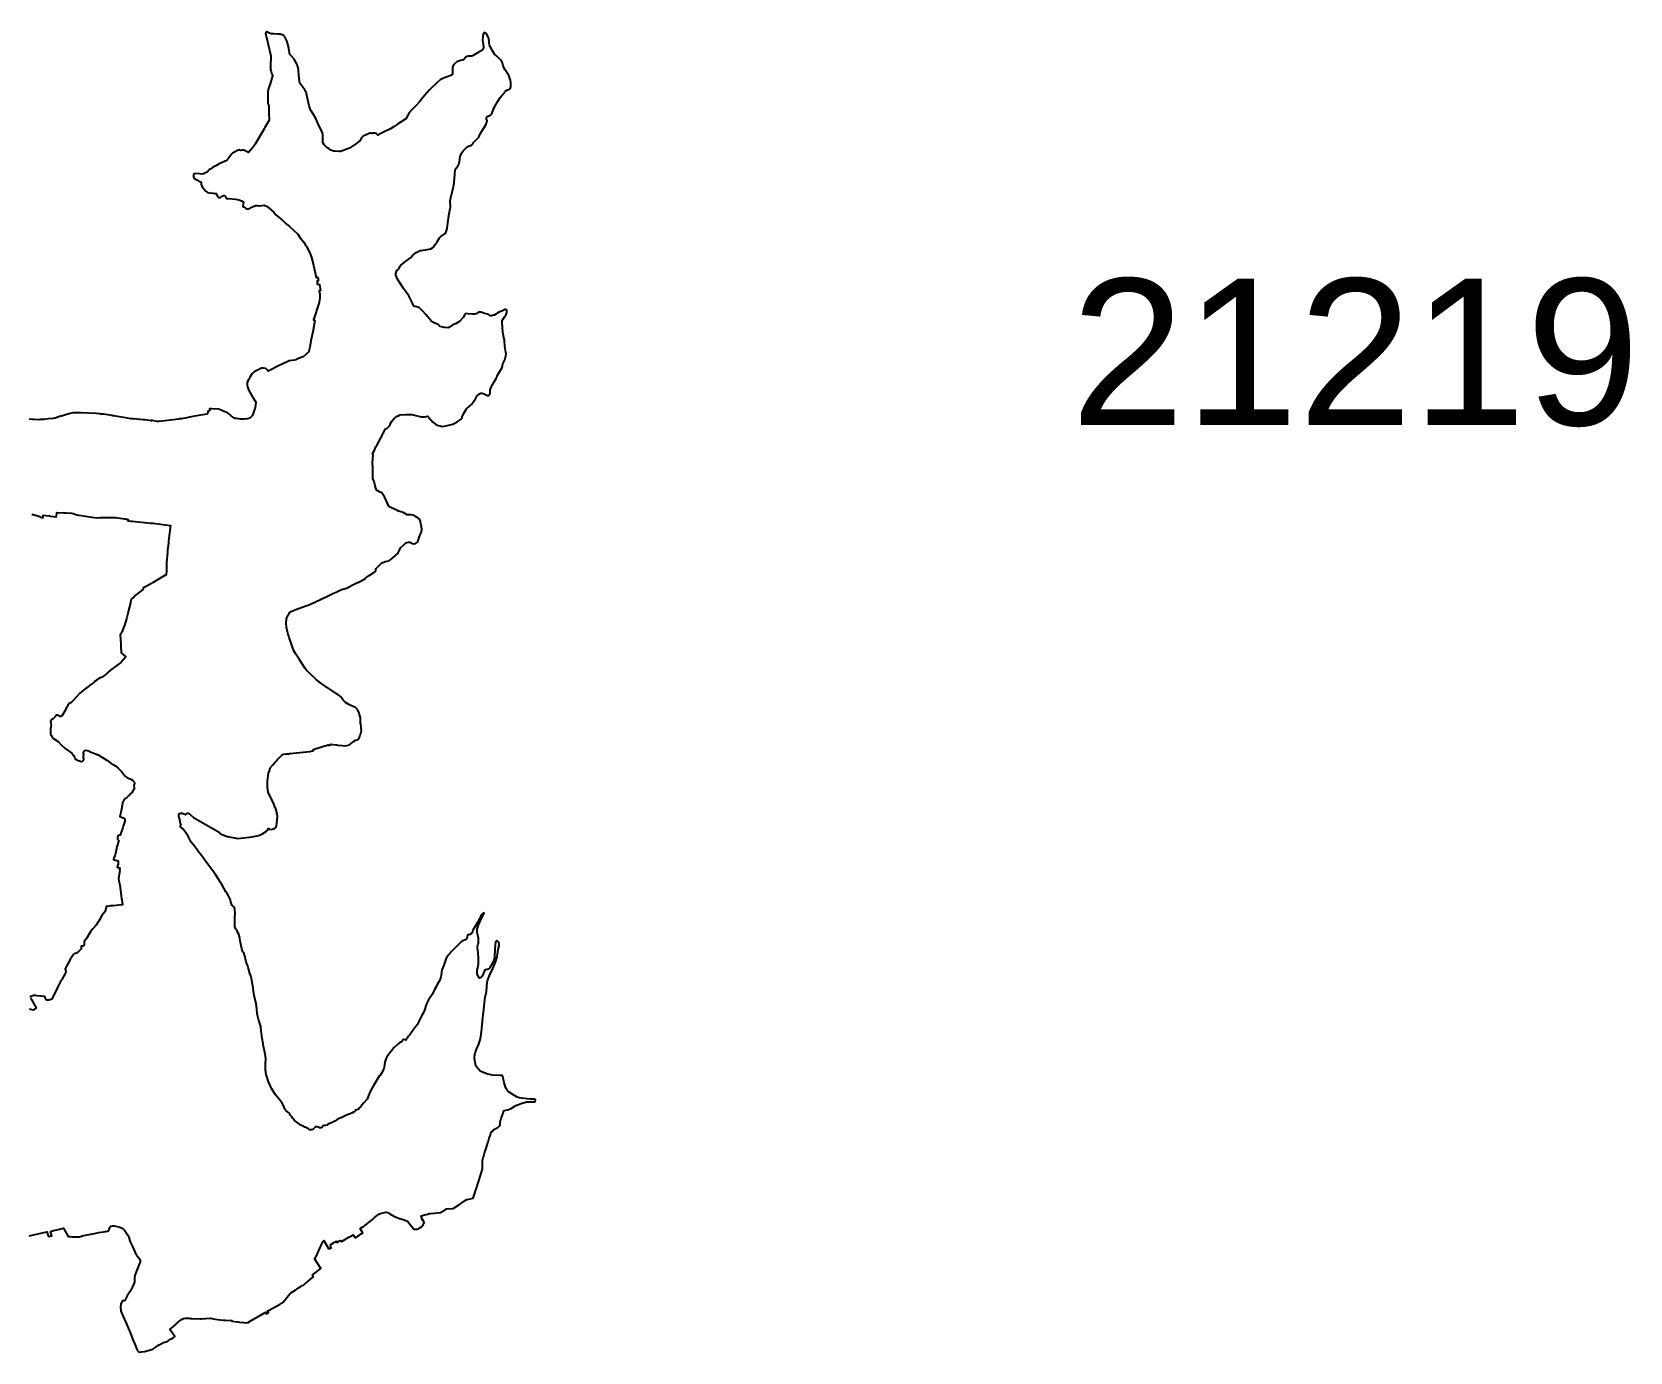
# Model space of a CAD drawing. Header units: inches. Extents: x 1341578 to 1502124, y 557203 to 748561.
# Drawn here: x 1470294 to 1476113, y 564728 to 569536 of the extents above; entities that cross this region are included whole.
import ezdxf
from ezdxf.enums import TextEntityAlignment as Align

# ---------------------------------------------------------------- set-up
doc = ezdxf.new("R2010")
doc.units = ezdxf.units.IN
doc.header["$MEASUREMENT"] = 0
doc.layers.add('Zipcode', color=7, linetype='Continuous')
doc.layers.add('ZipcodeAnno', color=7, linetype='Continuous')
doc.styles.add('Arial', font='arial.ttf')

msp = doc.modelspace()

# ---------------------------------------------------------------- linework, layer by layer
at = {"layer": 'Zipcode'}
for points in [[(1470284, 565150.8), (1470348.3, 565165.7), (1470353.1, 565151.5), (1470354, 565148.8), (1470366, 565151.3), (1470366.1, 565151.3), (1470363.9, 565158.3), (1470361, 565167), (1470377.7, 565171.3), (1470384.1, 565173), (1470408.7, 565179.4), (1470425.8, 565148.5), (1470432.5, 565148.2), (1470440.5, 565147.9), (1470457.7, 565147.2), (1470466.3, 565146.9), (1470482.7, 565151.8), (1470513.9, 565158.6), (1470521.8, 565159.4), (1470536.8, 565163.6), (1470554.7, 565165.1), (1470561.8, 565166.3), (1470563.6, 565166.6), (1470572.4, 565169.1), (1470574.2, 565170.2), (1470574.6, 565172.9), (1470575.2, 565174.5), (1470578.9, 565184.3), (1470581.5, 565186.2), (1470586.7, 565187.2), (1470593.9, 565187.1), (1470599.1, 565186.4), (1470613.6, 565182.5), (1470625.3, 565178.3), (1470631.1, 565172.2), (1470642.5, 565153.5), (1470646.2, 565145.8), (1470650.1, 565132.2), (1470650.2, 565131.6), (1470659.7, 565112.6), (1470660, 565112), (1470673.7, 565081.9), (1470675.4, 565079.7), (1470682.9, 565070.4), (1470685.7, 565067), (1470687.6, 565060.2), (1470687.4, 565056.4), (1470676.3, 565025.8), (1470669.6, 565009.7), (1470666.9, 564997.7), (1470667, 564989.9), (1470666.7, 564982.1), (1470658.7, 564962.3), (1470653.2, 564950.2), (1470640.7, 564932.5), (1470632.3, 564915.8), (1470630.5, 564914.8), (1470624.8, 564914.2), (1470622.5, 564913.6), (1470619.7, 564908), (1470617.6, 564902.3), (1470617.4, 564901.8), (1470616.6, 564891.4), (1470616.9, 564888.5), (1470617.3, 564882.9), (1470617.9, 564877), (1470625.8, 564857.6), (1470637, 564832.5), (1470644.4, 564815.8), (1470646.2, 564811.8), (1470647, 564810), (1470648.9, 564805.1), (1470662.9, 564770.3), (1470672, 564748.1), (1470677.5, 564734.8), (1470680.6, 564730.5), (1470683.1, 564728.4), (1470687.1, 564727.7), (1470693.4, 564728.3), (1470703.4, 564729.2), (1470725.8, 564735.2), (1470734.3, 564738.5), (1470740.8, 564742.6), (1470751.3, 564750.9), (1470757.4, 564754.3), (1470766.8, 564759.4), (1470768.6, 564760.3), (1470769.8, 564760.8), (1470781.8, 564765.4), (1470782.2, 564765.5), (1470789.6, 564768.9), (1470790.6, 564769.4), (1470794.3, 564771.6), (1470798.6, 564774.1), (1470803, 564776.5), (1470807.7, 564779.2), (1470807.9, 564779.4), (1470813.8, 564784.1), (1470813.7, 564784.4), (1470796.3, 564809.4), (1470810.3, 564822.2), (1470811.4, 564823.1), (1470817.4, 564828.5), (1470819.6, 564830.5), (1470824.9, 564835.3), (1470826, 564836.3), (1470833, 564842.5), (1470837.1, 564845.8), (1470839.6, 564846.3), (1470840, 564846.5), (1470846, 564850), (1470851.9, 564850.9), (1470866.5, 564850.5), (1470871.5, 564850.4), (1470876.5, 564850.3), (1470905, 564848.4), (1470910.6, 564848.1), (1470925.9, 564849.3), (1470944.2, 564850.5), (1470947.7, 564850.7), (1470949.2, 564850.4), (1470954.8, 564849.1), (1470961.2, 564847.6), (1470969, 564845.8), (1470991.2, 564844.4), (1470996, 564844.1), (1470999.2, 564843.9), (1471022.3, 564842.5), (1471022.3, 564841.6), (1471022.3, 564840.1), (1471042.6, 564837.8), (1471043.4, 564837.7), (1471049.2, 564837.1), (1471081.3, 564833.7), (1471080.4, 564834.9), (1471082.9, 564836.4), (1471109.5, 564852), (1471114.4, 564854.9), (1471119.8, 564858.1), (1471142.6, 564871.5), (1471144.4, 564872.6), (1471144.6, 564872.2), (1471147.5, 564867.3), (1471154.2, 564870.7), (1471155.6, 564871.4), (1471152.2, 564877.3), (1471152.1, 564877.6), (1471155.8, 564879.5), (1471197.9, 564901.5), (1471204.6, 564906.4), (1471205.8, 564907.3), (1471208.8, 564909.5), (1471233.1, 564939.9), (1471237.2, 564943.6), (1471254.5, 564954.9), (1471257.9, 564957.1), (1471264.1, 564961.1), (1471274.8, 564968.2), (1471277.2, 564969.5), (1471282.5, 564970.8), (1471286.8, 564974.5), (1471290.3, 564977.5), (1471316.4, 564999.9), (1471317.8, 565001), (1471316.3, 565006.3), (1471315.7, 565008.1), (1471317.1, 565010), (1471319.9, 565012), (1471345.8, 565032.5), (1471335, 565048.7), (1471335, 565048.7), (1471323.7, 565065.9), (1471323.4, 565066.4), (1471324.5, 565067.6), (1471324.6, 565067.8), (1471331.5, 565080.9), (1471332.5, 565083.2), (1471337.9, 565095.4), (1471338.8, 565097.4), (1471343.5, 565108.2), (1471346.6, 565115.3), (1471348.5, 565119.5), (1471354, 565132), (1471356.5, 565133.7), (1471373.4, 565105.2), (1471374.4, 565103.6), (1471383, 565107.9), (1471382.6, 565110.2), (1471381, 565119.3), (1471381.9, 565119.9), (1471396.2, 565128.1), (1471396.9, 565128.5), (1471399.1, 565129.7), (1471401.3, 565131), (1471402.4, 565129), (1471403.6, 565126.8), (1471410.1, 565130.8), (1471413.1, 565132.6), (1471414.8, 565132.2), (1471415.3, 565132.5), (1471418, 565133.8), (1471418.6, 565132.8), (1471419.9, 565130.7), (1471421, 565130.4), (1471435.9, 565139), (1471436.3, 565139.2), (1471441.4, 565142.3), (1471441.8, 565142.5), (1471447.5, 565145.7), (1471459.6, 565152.3), (1471459.7, 565152.3), (1471463.5, 565154.1), (1471468.9, 565146.6), (1471470.6, 565144.3), (1471488.4, 565155.2), (1471492.7, 565157.9), (1471498.4, 565161.4), (1471497.3, 565163.4), (1471489.4, 565177.6), (1471499.2, 565184), (1471500.9, 565185.1), (1471504.2, 565187.1), (1471506.3, 565188.6), (1471527.2, 565204.9), (1471528.9, 565206.5), (1471533.6, 565210.4), (1471539.8, 565216), (1471557.1, 565229.4), (1471558, 565228.3), (1471563.6, 565232), (1471582.2, 565236.8), (1471588.9, 565236.3), (1471590.8, 565235.5), (1471592.7, 565234.4), (1471596.6, 565231.7), (1471611.9, 565222.4), (1471628.7, 565215.9), (1471649.6, 565209.7), (1471658.3, 565206), (1471664, 565202.5), (1471670.5, 565193.6), (1471681, 565179.7), (1471683.4, 565176.8), (1471686.4, 565175.3), (1471690.1, 565175), (1471693, 565175.1), (1471697.2, 565175.9), (1471702.7, 565178.1), (1471706, 565179.6), (1471712.1, 565184.4), (1471718.1, 565191), (1471722.3, 565198.1), (1471722.2, 565198.5), (1471718.1, 565209.1), (1471715.8, 565208.6), (1471711.4, 565223.7), (1471727.8, 565228.6), (1471734.1, 565230.1), (1471735.8, 565230.5), (1471739.8, 565231.8), (1471740.4, 565231.9), (1471741.5, 565232.2), (1471743.5, 565232.3), (1471744, 565232.4), (1471746.1, 565232.6), (1471781.1, 565235.4), (1471798.6, 565246.2), (1471803.5, 565249), (1471804.1, 565249.3), (1471805.7, 565249.6), (1471828.2, 565250.4), (1471850.7, 565265.6), (1471868.3, 565277.4), (1471868.4, 565277.5), (1471871.5, 565279.6), (1471877.4, 565283), (1471878.9, 565283.8), (1471890.2, 565286.2), (1471900.7, 565288.3), (1471906.3, 565306.2), (1471909.2, 565315.4), (1471911.2, 565321.4), (1471917.2, 565339.9), (1471922.3, 565355.6), (1471929.9, 565379.1), (1471931, 565382.7), (1471934.8, 565394.6), (1471934.9, 565407.7), (1471934.9, 565409.5), (1471935, 565425.9), (1471935.9, 565429.3), (1471937.3, 565435.9), (1471937.8, 565437.7), (1471937.9, 565438), (1471942.4, 565452.5), (1471946.9, 565466.9), (1471950.3, 565478), (1471952.7, 565485.7), (1471954.9, 565492.8), (1471959.1, 565506.3), (1471960.3, 565510.2), (1471962, 565515.7), (1471965, 565525), (1471966.5, 565529.9), (1471966.8, 565530.9), (1471966.9, 565531), (1471968.4, 565531.1), (1471970.6, 565531.7), (1471973.5, 565535.5), (1471976.4, 565538.6), (1471983.1, 565542.3), (1471991.8, 565546.4), (1471995.6, 565550.2), (1471998.6, 565555.1), (1471999.3, 565559.9), (1471999.4, 565569.7), (1472000.9, 565573.5), (1472003.1, 565579), (1472009.4, 565598.2), (1472011.1, 565603.9), (1472011.6, 565605.5), (1472014.3, 565607.9), (1472026.1, 565610.4), (1472038.4, 565615.3), (1472038.7, 565615.4), (1472056.2, 565626.2), (1472075.9, 565632.5), (1472094.6, 565638.8), (1472119.8, 565638.9), (1472124.5, 565639.1), (1472126, 565640.6), (1472126.6, 565641.3), (1472127.7, 565643.8), (1472127.1, 565645.9), (1472125.6, 565647.7), (1472123.1, 565648.6), (1472109.8, 565648.8), (1472096.7, 565650.5), (1472068.2, 565654), (1472061.4, 565656.1), (1472045.6, 565666), (1472032.3, 565674.7), (1472026.7, 565678.3), (1472019.8, 565688.5), (1472016.8, 565697.7), (1472013.3, 565708.9), (1472010.1, 565725.5), (1472008.9, 565733), (1472007, 565734.2), (1472004.8, 565734.9), (1471999.2, 565735.3), (1471971.1, 565736.2), (1471954.1, 565739.4), (1471946.5, 565742.4), (1471932.3, 565747.9), (1471926.1, 565751), (1471919.7, 565758), (1471916.4, 565761.7), (1471913.6, 565764.8), (1471910.7, 565770.1), (1471907.3, 565781.8), (1471905.8, 565798.2), (1471906, 565804.6), (1471908.2, 565817.7), (1471914, 565833.6), (1471919.7, 565846.5), (1471926.2, 565864.6), (1471928.5, 565876.6), (1471930.9, 565895.4), (1471933, 565918.9), (1471934.3, 565933.6), (1471939.7, 565975.1), (1471942.5, 566012), (1471944.1, 566020), (1471945.4, 566025.7), (1471948.7, 566041.4), (1471950.8, 566058.3), (1471951.9, 566075), (1471952.5, 566080.3), (1471959.5, 566099.9), (1471972.5, 566125.3), (1471982.3, 566147.4), (1471988.2, 566168.6), (1471991.4, 566193.4), (1471995, 566206.8), (1471994.9, 566213.4), (1471994.1, 566218.5), (1471991.7, 566222.4), (1471989.5, 566224.3), (1471987.3, 566225.4), (1471986.1, 566225.4), (1471982.3, 566221.8), (1471979.3, 566196.2), (1471978.4, 566166.1), (1471975.5, 566155.7), (1471969.3, 566143.3), (1471959.9, 566126.4), (1471958.2, 566123.4), (1471956.4, 566122), (1471952.4, 566121.5), (1471948.9, 566121.4), (1471944.9, 566120.1), (1471940.6, 566114.1), (1471936.1, 566101.4), (1471932.8, 566096.5), (1471930.2, 566092.5), (1471926.4, 566090.2), (1471924.1, 566089.9), (1471922.4, 566090.8), (1471920.8, 566093.3), (1471915.7, 566103.6), (1471914.9, 566107.2), (1471915, 566113.3), (1471915.3, 566117), (1471919.6, 566140.4), (1471920.3, 566162.7), (1471919, 566182.2), (1471916.1, 566201.2), (1471916.2, 566205.4), (1471917.9, 566211.4), (1471919.5, 566216.3), (1471919.7, 566227.9), (1471919.8, 566235.4), (1471916.2, 566250.6), (1471914.7, 566258.6), (1471914.8, 566267.5), (1471920.9, 566286.5), (1471934.5, 566315), (1471939.9, 566323.8), (1471940.3, 566325.8), (1471939, 566327), (1471937.6, 566326.4), (1471931.9, 566321.7), (1471928.3, 566316.3), (1471916.2, 566292.6), (1471908.8, 566280.5), (1471899.4, 566264.3), (1471896.4, 566254.3), (1471896.1, 566253.7), (1471894.7, 566251.9), (1471888.6, 566248.9), (1471884.9, 566247.7), (1471881.4, 566246.9), (1471879.4, 566245.5), (1471878.6, 566242.6), (1471878.7, 566237.5), (1471876.2, 566232.8), (1471870.9, 566228.8), (1471866, 566226.8), (1471857.2, 566221.7), (1471850.4, 566215.5), (1471841.9, 566206.9), (1471821, 566185.8), (1471815.3, 566179.2), (1471807.1, 566171.2), (1471802.3, 566162.2), (1471793.4, 566137.5), (1471786, 566119.8), (1471785.2, 566112.7), (1471783.8, 566098.8), (1471782.4, 566094.1), (1471779.3, 566082.3), (1471771, 566069.4), (1471767.3, 566061), (1471759.9, 566048), (1471751.4, 566030.2), (1471740.8, 566014), (1471738.4, 566010.3), (1471732.6, 566001.4), (1471730.7, 565995.6), (1471721.9, 565968.8), (1471718, 565961.5), (1471715.2, 565956.3), (1471715.1, 565956.1), (1471710.5, 565947.1), (1471704.9, 565936), (1471698.2, 565922.2), (1471696.9, 565919.6), (1471693.2, 565915.2), (1471687.3, 565908), (1471669.6, 565883.6), (1471668, 565881), (1471664.7, 565877.9), (1471655.3, 565863.3), (1471653.3, 565865.3), (1471648.7, 565865.9), (1471648.7, 565865.9), (1471646.7, 565866.1), (1471646.7, 565866.1), (1471644.9, 565865.2), (1471644, 565864.3), (1471641.9, 565859.9), (1471640.1, 565857.4), (1471639.5, 565856.8), (1471637.5, 565856.6), (1471636.8, 565856.5), (1471635.6, 565856.7), (1471633.8, 565855.3), (1471633.7, 565855.2), (1471625.1, 565848.3), (1471623.8, 565847.2), (1471611.3, 565835.9), (1471602.9, 565825.2), (1471602.9, 565825.2), (1471598.3, 565819.4), (1471598.3, 565819.4), (1471585.7, 565803.3), (1471583.3, 565798.6), (1471579, 565783.8), (1471576.2, 565765.9), (1471575.3, 565760.6), (1471572.1, 565751.5), (1471569.4, 565746.9), (1471562.2, 565734.7), (1471560.5, 565733.7), (1471558, 565732.3), (1471557.9, 565732.3), (1471557.9, 565732.2), (1471543.5, 565708.8), (1471543.5, 565708.8), (1471536.1, 565696.7), (1471524.5, 565674.7), (1471523, 565670.9), (1471521.5, 565667.3), (1471521.1, 565666.3), (1471519.7, 565662.7), (1471514.3, 565649.1), (1471501.6, 565633.8), (1471492, 565621.8), (1471486.8, 565618.7), (1471485.1, 565617.7), (1471485.1, 565617.4), (1471484.5, 565614), (1471481.1, 565611.7), (1471475.5, 565610.1), (1471475.5, 565610.1), (1471471.7, 565608.3), (1471471.5, 565608.2), (1471470.8, 565606.8), (1471469.6, 565604.8), (1471465.2, 565601), (1471458.4, 565597.5), (1471455.7, 565596.5), (1471439.1, 565590.1), (1471420, 565581.2), (1471415.4, 565579.1), (1471405, 565574.3), (1471397.3, 565569.1), (1471395, 565567.9), (1471395, 565567.9), (1471394.7, 565567.8), (1471394.7, 565567.8), (1471379.8, 565559.9), (1471377, 565560), (1471374.9, 565559), (1471372.9, 565557.5), (1471370, 565554.7), (1471363.1, 565553.4), (1471356.3, 565552.8), (1471354.7, 565551.5), (1471351.2, 565547.2), (1471347.5, 565544.9), (1471346.6, 565544.4), (1471344.3, 565543.9), (1471344.2, 565544), (1471341, 565544.2), (1471336.3, 565547.3), (1471332.4, 565548.6), (1471327.8, 565547.6), (1471325.6, 565547.4), (1471320.9, 565542.5), (1471316.4, 565538.1), (1471313, 565537.2), (1471309, 565537), (1471308.4, 565537.1), (1471306.4, 565537.2), (1471302, 565539.9), (1471300.9, 565540.5), (1471295.5, 565543.3), (1471288.8, 565546.6), (1471287.6, 565547.2), (1471284.3, 565548.9), (1471272.6, 565554.7), (1471250.1, 565571.3), (1471243.7, 565578.4), (1471239.7, 565584.4), (1471236.9, 565588.6), (1471236.3, 565589.4), (1471235.9, 565589.9), (1471233, 565593.9), (1471229.4, 565598.8), (1471217.8, 565607.5), (1471214.9, 565613), (1471213.2, 565616.4), (1471210.7, 565623.6), (1471205.4, 565634.1), (1471194.6, 565648.6), (1471181, 565664.7), (1471165.7, 565687.7), (1471159.6, 565701.9), (1471156.7, 565708.5), (1471156.6, 565708.8), (1471146.4, 565738.7), (1471145.3, 565748.7), (1471144.7, 565754), (1471143.9, 565760.5), (1471144.3, 565771.6), (1471144.5, 565784.5), (1471145, 565789.5), (1471145.6, 565796.2), (1471144.5, 565805.8), (1471140.5, 565824.6), (1471136.2, 565847.1), (1471135.9, 565849.2), (1471135.9, 565849.3), (1471135.8, 565849.9), (1471135.8, 565849.9), (1471132.7, 565869.4), (1471130, 565888.7), (1471127.9, 565908.2), (1471127.4, 565912.7), (1471127.3, 565913.3), (1471119.7, 565935.1), (1471113.9, 565959.9), (1471112.8, 565977.5), (1471110.4, 565996.3), (1471104.8, 566021.5), (1471103.6, 566027.3), (1471102.4, 566032.7), (1471099.1, 566053.9), (1471094.8, 566081.5), (1471094.5, 566082.9), (1471093, 566088.4), (1471090.7, 566097.6), (1471087.1, 566106.5), (1471082.4, 566125.1), (1471081.3, 566128.6), (1471079.5, 566134.2), (1471076.9, 566142.2), (1471073.1, 566154.2), (1471068.7, 566171), (1471067, 566177.2), (1471066.2, 566180.4), (1471064.5, 566182.7), (1471061.7, 566185.8), (1471058.2, 566195.9), (1471053.4, 566219.3), (1471052.4, 566224.2), (1471050.4, 566234.2), (1471046.8, 566249.6), (1471043.8, 566256.4), (1471040.8, 566262.2), (1471036.3, 566267.7), (1471035.9, 566268), (1471033.4, 566274.2), (1471032.4, 566277.1), (1471032.9, 566286.5), (1471032.3, 566304.8), (1471032.4, 566306.9), (1471032.5, 566311.6), (1471034.5, 566325.4), (1471032.6, 566340.3), (1471032, 566345.4), (1471031.8, 566347.1), (1471031.2, 566347.6), (1471030.6, 566348.2), (1471028.3, 566349.2), (1471026.5, 566350.2), (1471024.9, 566351.3), (1471022.6, 566354), (1471018.5, 566366.1), (1471017.2, 566375.1), (1471010, 566389), (1471004.3, 566397.7), (1471000.2, 566404.1), (1470996.2, 566410.5), (1470995.1, 566412.3), (1470992.9, 566416.4), (1470991.5, 566419), (1470989.8, 566422.2), (1470984.9, 566430.2), (1470980.8, 566437.7), (1470976.2, 566446.3), (1470959.6, 566470.4), (1470929.9, 566510.9), (1470911.8, 566536.2), (1470900.9, 566550.3), (1470896, 566556.6), (1470885.3, 566570.5), (1470873.8, 566584.6), (1470861, 566609.2), (1470857, 566614.8), (1470853.8, 566619.2), (1470853.8, 566619.2), (1470844.2, 566632.3), (1470840.1, 566634.7), (1470836.7, 566637.8), (1470836, 566638.4), (1470834.8, 566639.5), (1470834.4, 566641.4), (1470834.9, 566642.3), (1470835.4, 566643), (1470834.3, 566645.1), (1470834.1, 566645.4), (1470833.6, 566646), (1470833.9, 566646.2), (1470835.1, 566647), (1470837.3, 566649), (1470834, 566656.4), (1470831.8, 566667.9), (1470828.9, 566679.9), (1470829.1, 566685.4), (1470830.3, 566688), (1470832.8, 566690), (1470834.5, 566691.1), (1470841.1, 566691.2), (1470845, 566689.1), (1470848.8, 566687), (1470852.6, 566684.9), (1470854, 566685.2), (1470855.5, 566686.6), (1470856, 566687.3), (1470858.7, 566691.1), (1470861.2, 566691.2), (1470863.8, 566690.2), (1470866.5, 566688.3), (1470869.8, 566685.2), (1470882, 566674.6), (1470932.8, 566645.7), (1470958.5, 566631.6), (1470975.3, 566621.6), (1470977.5, 566617.7), (1470981, 566614.8), (1470994.8, 566609.6), (1470994.8, 566609.6), (1471005.5, 566605.5), (1471043.2, 566598), (1471084.5, 566603), (1471086.9, 566603.4), (1471113.7, 566608.1), (1471123.9, 566610.3), (1471125.5, 566611.3), (1471130.8, 566614.6), (1471147.9, 566625), (1471152.6, 566628.3), (1471153.3, 566632.4), (1471153.7, 566634.2), (1471154.3, 566635.1), (1471155.7, 566635.3), (1471157, 566634.6), (1471159.2, 566632.2), (1471163.3, 566630.6), (1471163.5, 566630.6), (1471177, 566635.1), (1471182.7, 566639.8), (1471184.8, 566645.9), (1471185.9, 566653.2), (1471188.3, 566679.2), (1471186.4, 566688.5), (1471181.7, 566705.9), (1471180.1, 566710.1), (1471177, 566717.9), (1471175.9, 566720.8), (1471175.1, 566722.9), (1471171.5, 566732), (1471153.5, 566767.3), (1471152.1, 566785.7), (1471151.6, 566807.3), (1471155.2, 566836.7), (1471158.4, 566844.6), (1471160.5, 566849.8), (1471161.4, 566855.2), (1471171.5, 566866.7), (1471178.6, 566874.7), (1471184, 566881.1), (1471184, 566881.1), (1471187.4, 566885), (1471206.2, 566904.5), (1471209.5, 566905.8), (1471210.1, 566905.8), (1471218.9, 566906.5), (1471229.9, 566907.2), (1471233.5, 566907.5), (1471305.6, 566914.9), (1471309.9, 566916.3), (1471315.4, 566918), (1471318.7, 566919.1), (1471317.6, 566922.2), (1471355.5, 566934.1), (1471361.4, 566935.8), (1471372.3, 566939), (1471373.5, 566939.3), (1471374, 566937.2), (1471376.3, 566938.1), (1471380.4, 566939), (1471381.7, 566939.2), (1471381.1, 566941.4), (1471388.6, 566940.7), (1471390.1, 566941), (1471400.2, 566939.8), (1471402.7, 566939.5), (1471408.2, 566938.8), (1471423, 566937), (1471431.1, 566936.2), (1471440.5, 566937.4), (1471450.3, 566939.7), (1471459.1, 566946.3), (1471466, 566951.3), (1471468.9, 566955.4), (1471471.5, 566956.8), (1471474.9, 566957.1), (1471478.8, 566958.1), (1471482.4, 566960.1), (1471486.5, 566966.6), (1471488.1, 566971.7), (1471489.9, 566977.3), (1471492.9, 566986.7), (1471493.7, 566991.9), (1471492.8, 567001.5), (1471493.1, 567007.1), (1471492.1, 567012.8), (1471490.5, 567019), (1471489.9, 567022.4), (1471490.7, 567031), (1471490.5, 567038.2), (1471489.5, 567041.8), (1471489, 567043.2), (1471487.1, 567048.5), (1471484.9, 567054.7), (1471481.8, 567063.3), (1471479.5, 567067.9), (1471473.4, 567073.8), (1471448, 567086.3), (1471436, 567093.6), (1471427.9, 567100.8), (1471423.2, 567107), (1471418.3, 567114.2), (1471414.4, 567117.2), (1471413.7, 567117.7), (1471409.5, 567120.9), (1471407.4, 567122.3), (1471405.3, 567123.7), (1471370.9, 567147.1), (1471370.7, 567147.3), (1471370.4, 567147.5), (1471365.4, 567150.9), (1471358.4, 567155.7), (1471340.9, 567167.6), (1471327.8, 567179.1), (1471302.9, 567201.9), (1471296.9, 567207.6), (1471296.4, 567208), (1471292.8, 567212.6), (1471290.4, 567216.1), (1471289, 567218.1), (1471266.5, 567251.3), (1471255.3, 567269.4), (1471255.3, 567269.4), (1471247.1, 567282.5), (1471241.3, 567298.6), (1471241.3, 567298.6), (1471238.6, 567306), (1471230.4, 567330.6), (1471228.9, 567335), (1471226.9, 567340.9), (1471224.6, 567351.7), (1471221.1, 567367.6), (1471221.1, 567367.7), (1471221, 567368.2), (1471219.6, 567383.2), (1471221.2, 567397.9), (1471222.5, 567402.7), (1471223.3, 567404.6), (1471225.2, 567408.9), (1471227.3, 567413.5), (1471230.1, 567417.6), (1471232.3, 567421.1), (1471234.1, 567422.8), (1471238.4, 567425.2), (1471255.2, 567432.2), (1471291.3, 567445.3), (1471299.5, 567448.4), (1471315.7, 567455), (1471318.6, 567456.4), (1471324.1, 567459), (1471370.5, 567481.4), (1471384.1, 567487.9), (1471384.1, 567487.9), (1471389.7, 567490.6), (1471401.2, 567496), (1471420.6, 567504.9), (1471443.7, 567511.5), (1471449.4, 567514.8), (1471459.9, 567520.6), (1471479.1, 567531), (1471479.6, 567531), (1471481.3, 567532.1), (1471482.1, 567531.3), (1471503.3, 567542.8), (1471508.2, 567545.9), (1471510.2, 567547.4), (1471521.7, 567556.2), (1471542.3, 567569.9), (1471545.7, 567574.1), (1471546.6, 567579.3), (1471547.7, 567582.2), (1471550.6, 567585.5), (1471559.6, 567594.1), (1471568.2, 567602.3), (1471575.7, 567605.5), (1471579.6, 567607.2), (1471592.9, 567610.1), (1471600.2, 567614.3), (1471608.6, 567621.1), (1471627, 567638.1), (1471627, 567638.1), (1471627.4, 567638.5), (1471627.6, 567638.7), (1471627.7, 567638.9), (1471632.5, 567648.9), (1471635.7, 567656.9), (1471650.4, 567670.4), (1471654.9, 567674.9), (1471659, 567676.6), (1471665.7, 567678), (1471670.1, 567677.5), (1471673.1, 567675.8), (1471682.9, 567671.8), (1471690.1, 567672.7), (1471694.1, 567675.3), (1471697.3, 567678.1), (1471698.6, 567680.1), (1471700.7, 567684.4), (1471706.7, 567702.3), (1471711.2, 567712.1), (1471713.4, 567723.9), (1471712.5, 567734.4), (1471710.5, 567745), (1471709, 567752.9), (1471709, 567753), (1471709, 567753.1), (1471708.9, 567753.3), (1471708.8, 567753.4), (1471708.8, 567753.5), (1471708.6, 567753.9), (1471706.3, 567758.5), (1471704.1, 567762.6), (1471700.5, 567765.7), (1471699.4, 567766.5), (1471697.1, 567768.2), (1471691.1, 567771.8), (1471682.6, 567775.7), (1471674.3, 567777.6), (1471669.6, 567777.6), (1471666.9, 567777.4), (1471663.5, 567777), (1471659.9, 567777.5), (1471656.4, 567779.2), (1471652.2, 567781.6), (1471645.5, 567786.1), (1471637, 567788.7), (1471630.2, 567790.2), (1471628.3, 567791.1), (1471624.9, 567792.8), (1471605.7, 567801), (1471598.1, 567805.8), (1471593.6, 567809.2), (1471590.1, 567814.4), (1471589.4, 567816.2), (1471587.1, 567822.1), (1471577.3, 567842.6), (1471568.3, 567858), (1471559.9, 567860.9), (1471553.5, 567864.2), (1471552.4, 567864.7), (1471550, 567866.1), (1471548.4, 567869.2), (1471545.3, 567875.5), (1471544.8, 567880.1), (1471542.9, 567887.4), (1471539.5, 567898.5), (1471535.1, 567909.8), (1471535.7, 567932.2), (1471534.7, 567949.1), (1471534.3, 567966.6), (1471535.9, 567995.6), (1471533.9, 567998.8), (1471536.7, 568004.1), (1471538, 568006.6), (1471541, 568012.8), (1471546.7, 568025.2), (1471551, 568032.5), (1471557.9, 568045.5), (1471561.7, 568052.5), (1471566.4, 568062), (1471568.9, 568066.7), (1471569.3, 568067.6), (1471573.3, 568075.1), (1471579.1, 568086), (1471581.2, 568090), (1471587.2, 568093.1), (1471589.2, 568094.6), (1471593.8, 568099.3), (1471597.9, 568106.9), (1471601.3, 568112.4), (1471604.1, 568118.3), (1471611.5, 568127.3), (1471623.9, 568136.8), (1471631.1, 568139.6), (1471635.1, 568141.2), (1471654.7, 568143), (1471677.2, 568142.6), (1471710.9, 568134.4), (1471723.1, 568134.1), (1471730.3, 568135.6), (1471733.2, 568136.2), (1471736.2, 568135.2), (1471737.1, 568134.7), (1471739.4, 568131.6), (1471753.8, 568115.4), (1471763.7, 568107), (1471773.4, 568103), (1471780.3, 568101.1), (1471786.5, 568099.5), (1471800.8, 568101.2), (1471826.7, 568107), (1471842.8, 568115.7), (1471853.2, 568123.1), (1471860.2, 568132.2), (1471861, 568134), (1471865.8, 568145), (1471876.6, 568163.1), (1471878.3, 568166.2), (1471884.5, 568170.9), (1471886.2, 568172.4), (1471894.7, 568179.7), (1471903.4, 568190.8), (1471908.6, 568200.1), (1471914.1, 568209.9), (1471923.3, 568217.7), (1471926.1, 568219), (1471929, 568220.3), (1471933.4, 568220.5), (1471938.9, 568218.6), (1471945, 568215.1), (1471952.9, 568211.7), (1471957.3, 568212.2), (1471959.6, 568214.4), (1471961.2, 568216.3), (1471962, 568220.2), (1471961.9, 568223.8), (1471963, 568232.2), (1471967.8, 568245.3), (1471977.5, 568262.3), (1471983, 568271.3), (1471986.3, 568278.4), (1471988.4, 568283.2), (1471995.9, 568298.6), (1472006.2, 568314.2), (1472009.1, 568327.5), (1472015.9, 568341.7), (1472019.3, 568355.9), (1472020.6, 568363.9), (1472020.1, 568368.2), (1472017.9, 568376), (1472016.5, 568390.8), (1472014.1, 568412.6), (1472012.5, 568423.3), (1472009.6, 568435.6), (1472008.1, 568443.9), (1472006.4, 568477.1), (1472006.5, 568486), (1472008.1, 568489.3), (1472014.8, 568498.5), (1472019.9, 568505.2), (1472023, 568514), (1472023.3, 568517), (1472022.9, 568522.3), (1472021.2, 568524.4), (1472019.2, 568524.9), (1472018.7, 568525), (1472015.8, 568524.8), (1472007.5, 568520.9), (1472007.5, 568520.9), (1471998.3, 568516.6), (1471992.3, 568513.8), (1471977, 568505.1), (1471975.2, 568504.1), (1471966.8, 568501.7), (1471963.4, 568502.6), (1471955.9, 568506.7), (1471938.1, 568512.5), (1471929.3, 568515.4), (1471923.2, 568515.8), (1471920.3, 568515), (1471914.3, 568510.8), (1471907.8, 568508.6), (1471898.1, 568508.4), (1471881.5, 568510), (1471873.5, 568510.4), (1471870.7, 568507.8), (1471868.5, 568505.1), (1471863.9, 568496.6), (1471862.9, 568494.9), (1471850.3, 568481.3), (1471836.7, 568472.8), (1471827.3, 568470.7), (1471812.2, 568459.9), (1471808.6, 568458.9), (1471799.1, 568459.1), (1471794.4, 568459.6), (1471780.1, 568463.7), (1471779.1, 568464), (1471777.6, 568464.3), (1471775.4, 568467.8), (1471773.4, 568470.4), (1471760.6, 568475), (1471753.3, 568479.1), (1471746.8, 568484.6), (1471728, 568506.7), (1471715.6, 568520.3), (1471704.9, 568531), (1471695.4, 568534.7), (1471690.4, 568536.2), (1471686.8, 568536.4), (1471684.9, 568537.3), (1471682.1, 568541), (1471680.1, 568548.8), (1471666.7, 568575.3), (1471646.9, 568602), (1471624.8, 568635.7), (1471619.1, 568651.2), (1471619.1, 568651.2), (1471618, 568654.1), (1471618.3, 568654.5), (1471619.5, 568656.4), (1471621, 568663.5), (1471622.3, 568666.9), (1471627.4, 568670.6), (1471630.7, 568674.7), (1471633.7, 568681.5), (1471636.5, 568685.6), (1471648.8, 568696.4), (1471672.7, 568713.6), (1471681.4, 568723.1), (1471693.5, 568733.2), (1471707, 568740), (1471727.5, 568742.2), (1471747, 568746.3), (1471752, 568749.3), (1471757.4, 568753.9), (1471762.5, 568761.7), (1471769.3, 568771.8), (1471778.3, 568786), (1471783.2, 568791.3), (1471798.8, 568801.5), (1471801.8, 568808.6), (1471806, 568819.9), (1471808.5, 568841.3), (1471810.4, 568857.3), (1471810.8, 568860.2), (1471816.1, 568887.1), (1471818.3, 568898.2), (1471817.7, 568905.2), (1471816.8, 568914.5), (1471817.4, 568921), (1471820.5, 568938), (1471829, 568971.7), (1471831.9, 568988), (1471833.5, 569017.9), (1471835.2, 569033.1), (1471837.2, 569037.8), (1471839.2, 569040.5), (1471845.1, 569046.9), (1471848.3, 569054.3), (1471849.6, 569060), (1471850.4, 569063.6), (1471853.1, 569082.9), (1471859.8, 569095.5), (1471864.7, 569102.8), (1471879.1, 569118), (1471883.6, 569120.5), (1471894.1, 569123.9), (1471897.7, 569125.8), (1471899.2, 569129.2), (1471902.4, 569134.1), (1471909.9, 569141.9), (1471920.7, 569152.4), (1471925.9, 569165.7), (1471946.4, 569198), (1471950.6, 569208), (1471951, 569212), (1471948.9, 569219), (1471949.1, 569224.4), (1471950.3, 569226.3), (1471955.5, 569229.6), (1471959.5, 569232.4), (1471964.5, 569233.8), (1471964.8, 569234.1), (1471968, 569237.5), (1471976.4, 569258.2), (1471979.8, 569264.9), (1471984.1, 569273.6), (1471986.6, 569277.7), (1471993.2, 569288.2), (1471993.3, 569288.3), (1471999.2, 569297.8), (1472007.7, 569306.9), (1472012.3, 569311.8), (1472012.3, 569311.9), (1472014.8, 569314.5), (1472016.2, 569319), (1472019.7, 569322), (1472026, 569324.9), (1472033.3, 569328.2), (1472036.8, 569333), (1472037.2, 569334.8), (1472037.2, 569340.8), (1472037.2, 569342), (1472037.2, 569350.6), (1472036.2, 569360.1), (1472034.5, 569366.2), (1472029.9, 569378.2), (1472023.4, 569388.3), (1472016.3, 569399.2), (1472010.1, 569412.9), (1472007.6, 569423.4), (1472005.1, 569429.2), (1472001.4, 569433.8), (1471986.4, 569448.4), (1471978.2, 569455.8), (1471970.1, 569469.6), (1471962, 569483.8), (1471960.1, 569489.7), (1471959.3, 569495.6), (1471959, 569503), (1471956.1, 569515.6), (1471954.7, 569518.3), (1471949, 569529.1), (1471946.3, 569532.1), (1471943.6, 569533.4), (1471943.6, 569533.4), (1471941.2, 569533.7), (1471939, 569532.8), (1471938.2, 569531.4), (1471937.8, 569530.8), (1471937, 569527.1), (1471935.2, 569520.6), (1471934.6, 569506.7), (1471937.3, 569491.4), (1471938.1, 569479.4), (1471937.4, 569475.8), (1471934.3, 569471.3), (1471931.9, 569469.2), (1471927.4, 569466.6), (1471918.2, 569462), (1471901, 569450.8), (1471895.4, 569448.3), (1471891.7, 569447.9), (1471882.8, 569447.9), (1471878.3, 569447.1), (1471874.4, 569444.9), (1471865.4, 569434.8), (1471861.5, 569433), (1471854, 569431.8), (1471841.4, 569427.6), (1471830, 569417.8), (1471825.8, 569409.3), (1471825.6, 569398.6), (1471825.3, 569381.4), (1471824.2, 569379.5), (1471819.8, 569377.7), (1471793, 569368.1), (1471780, 569361.9), (1471767.7, 569351.5), (1471741.9, 569326), (1471718.7, 569298.9), (1471709.4, 569287.1), (1471706, 569282.7), (1471705.5, 569282.1), (1471692, 569266.8), (1471676.9, 569252.8), (1471667.6, 569242.2), (1471655.2, 569219.5), (1471625.4, 569199.9), (1471620.6, 569196.8), (1471613.4, 569192), (1471599.2, 569183.7), (1471573.6, 569170.8), (1471569, 569168.5), (1471553.4, 569159.8), (1471552.3, 569161.2), (1471550, 569164.1), (1471549.2, 569165.1), (1471548.1, 569166.1), (1471543.5, 569167.6), (1471539.7, 569167.9), (1471535.8, 569167.5), (1471532.4, 569166.5), (1471530.7, 569166.6), (1471528.3, 569167.3), (1471526.4, 569168.1), (1471525.5, 569168.1), (1471522.3, 569166.7), (1471500.3, 569156.2), (1471500.1, 569156.1), (1471497.9, 569154), (1471497.8, 569153.9), (1471494.1, 569150.4), (1471487.5, 569139.7), (1471473.9, 569128.9), (1471450.1, 569112.5), (1471437.5, 569108.6), (1471428, 569104.2), (1471416, 569100.6), (1471411.7, 569100.3), (1471396.3, 569101.4), (1471392.5, 569101.8), (1471382.8, 569106.1), (1471377.2, 569109.3), (1471376, 569110.1), (1471369.3, 569114.7), (1471358.6, 569125.1), (1471354.2, 569131.6), (1471353.6, 569132.6), (1471352.7, 569135.2), (1471352.7, 569140.8), (1471352.8, 569142.3), (1471353.1, 569146.8), (1471353.3, 569151.3), (1471353.4, 569157.4), (1471353.1, 569161.3), (1471351.8, 569167.2), (1471349.5, 569173.2), (1471334.8, 569203.7), (1471331.7, 569213), (1471327.5, 569220.9), (1471318.6, 569235.8), (1471308.2, 569252.5), (1471303, 569266.8), (1471294.2, 569310.9), (1471293.4, 569314.3), (1471291.6, 569318.5), (1471287.1, 569325.8), (1471273.4, 569345.1), (1471268.7, 569354.3), (1471268, 569359.2), (1471266.2, 569377.5), (1471265, 569396.6), (1471263.2, 569405.1), (1471259.3, 569417.2), (1471250.4, 569434.9), (1471250.4, 569434.9), (1471249.9, 569435.9), (1471237.8, 569448.7), (1471232.8, 569454.5), (1471231.2, 569459.6), (1471229.5, 569476), (1471225.3, 569491.9), (1471221.6, 569503.8), (1471218.6, 569510.7), (1471215.3, 569518.9), (1471213, 569521.5), (1471211, 569523.9), (1471201.7, 569527.3), (1471197.6, 569527.7), (1471187.5, 569528.5), (1471173.6, 569529), (1471164.8, 569529.9), (1471159.4, 569532), (1471156.3, 569533.6), (1471151.9, 569536.1), (1471151.7, 569536.2), (1471149.7, 569536.2), (1471148.6, 569536.2), (1471145.5, 569534.7), (1471144.7, 569532.2), (1471145.1, 569525.2), (1471147.6, 569514.8), (1471152.8, 569497.2), (1471154.3, 569490.8), (1471154.3, 569490.8), (1471162.8, 569453.7), (1471164.2, 569447.6), (1471164.2, 569447.3), (1471164.2, 569438.3), (1471162.7, 569420.7), (1471162.7, 569401), (1471162.7, 569399.7), (1471165.2, 569391.1), (1471166.6, 569386.2), (1471168.9, 569381.2), (1471170.3, 569378.1), (1471170.1, 569376), (1471160.8, 569347.5), (1471155.3, 569330.1), (1471153.5, 569324.3), (1471152.3, 569320.3), (1471152.9, 569277.1), (1471154.7, 569273), (1471156.6, 569262.3), (1471157, 569245.8), (1471157.1, 569238.8), (1471157.7, 569215.3), (1471141.5, 569187.7), (1471138.9, 569183.2), (1471127.1, 569162.9), (1471106.2, 569127.3), (1471101.6, 569120), (1471098.7, 569115.4), (1471082.6, 569097), (1471064.9, 569105.3), (1471060.2, 569105.8), (1471057.9, 569105.6), (1471053, 569105), (1471050.2, 569105.6), (1471049.7, 569105.8), (1471047.8, 569106.8), (1471023.7, 569095.1), (1471021.3, 569091.7), (1471018.3, 569087.6), (1471014.6, 569082.4), (1471011.3, 569077.9), (1471004.1, 569067.9), (1470975.7, 569055.5), (1470963.1, 569048.9), (1470950.8, 569042.1), (1470943.1, 569036.7), (1470941, 569035.2), (1470931.8, 569025.8), (1470925.9, 569023), (1470918.7, 569019.7), (1470912, 569018), (1470904.6, 569018.9), (1470894.7, 569020.1), (1470886.4, 569020), (1470886.2, 569019.9), (1470884.7, 569019.3), (1470882.4, 569015.7), (1470882.2, 569013), (1470882.4, 569008.7), (1470883, 569004.8), (1470884.4, 569003), (1470886.9, 569000.9), (1470890.8, 568998.6), (1470897.5, 568995.8), (1470900.5, 568993.5), (1470905.1, 568992), (1470907.7, 568990.7), (1470908.3, 568990.3), (1470910.1, 568986.9), (1470910.2, 568980.6), (1470914.2, 568972.5), (1470927.5, 568956.5), (1470933, 568951.9), (1470940, 568950.4), (1470953.2, 568948.6), (1470958.2, 568947.9), (1470965.5, 568947.6), (1470967.4, 568943.4), (1470969.5, 568937.2), (1470971.9, 568934.4), (1470975.8, 568932.7), (1470979.9, 568933.2), (1470982.3, 568934.3), (1470985.6, 568937.7), (1470989.1, 568939.8), (1470991.8, 568940.7), (1470995.2, 568940.2), (1470997.1, 568938.3), (1470998.3, 568935.4), (1471000.8, 568931.1), (1471003.3, 568929.2), (1471008.4, 568929.3), (1471035.6, 568927), (1471046.7, 568924.6), (1471046.7, 568924.6), (1471050.3, 568923.8), (1471051.4, 568923.2), (1471056.9, 568920.7), (1471063.1, 568917.8), (1471064.3, 568916.7), (1471061.4, 568901.6), (1471061.4, 568900.3), (1471064.3, 568899.3), (1471065.3, 568899), (1471072, 568894.9), (1471077.4, 568892.2), (1471081.3, 568892.2), (1471085.1, 568892.7), (1471088.9, 568894.9), (1471091.5, 568896.5), (1471096.5, 568899.5), (1471103, 568902), (1471105.6, 568903.1), (1471108.2, 568904.1), (1471114.6, 568904.1), (1471120.5, 568903.4), (1471122.1, 568903.2), (1471139, 568904.7), (1471142.4, 568904.4), (1471147.4, 568901.2), (1471151.1, 568899), (1471159.5, 568893.7), (1471174.5, 568879.4), (1471181.8, 568870.4), (1471201.4, 568854.5), (1471203.4, 568852.8), (1471211.4, 568845.6), (1471220, 568837.9), (1471226, 568832.5), (1471230.6, 568828.4), (1471244.9, 568815.6), (1471262.1, 568799.2), (1471271.2, 568786.5), (1471283.4, 568770.3), (1471291.7, 568757), (1471293.3, 568754.4), (1471305.4, 568731.8), (1471312.4, 568714.8), (1471319, 568687.2), (1471329, 568641.8), (1471329.4, 568641.9), (1471330.9, 568642.1), (1471335.1, 568642.8), (1471335.8, 568637.4), (1471336.7, 568630.6), (1471336.8, 568629.5), (1471335.6, 568629.3), (1471332.5, 568629), (1471332.5, 568627.6), (1471332.4, 568617.2), (1471337.2, 568616.9), (1471338.3, 568616.8), (1471341.5, 568616.7), (1471345.1, 568594.5), (1471340, 568593.7), (1471340.2, 568592.2), (1471342, 568580.9), (1471342.4, 568578.1), (1471342.3, 568575.3), (1471342.3, 568575.3), (1471342.1, 568572.6), (1471342, 568569.6), (1471341.8, 568566.4), (1471341.4, 568559.3), (1471341.1, 568558.2), (1471339.8, 568552.8), (1471339.3, 568550.6), (1471319, 568487.7), (1471324.5, 568484.8), (1471317.6, 568450), (1471316.4, 568443.6), (1471310, 568411.4), (1471306.8, 568395.2), (1471305.5, 568388.5), (1471305, 568385.9), (1471302.5, 568371.3), (1471281.5, 568353.4), (1471277.9, 568351.9), (1471267, 568347.4), (1471262.1, 568345.4), (1471259.1, 568344.2), (1471254.4, 568342.2), (1471249.6, 568341.1), (1471230.9, 568338.3), (1471202.9, 568324.8), (1471197.1, 568322), (1471194.5, 568320.7), (1471155.9, 568301.9), (1471155.7, 568301.8), (1471155.1, 568301.6), (1471154.3, 568301.1), (1471150.6, 568305.4), (1471145, 568309.8), (1471137.6, 568311), (1471133.8, 568312), (1471129.6, 568311.4), (1471126.8, 568310.5), (1471112.8, 568303.3), (1471102.8, 568297.9), (1471101.4, 568297.1), (1471100.2, 568295.8), (1471100.1, 568295.8), (1471096.1, 568291.9), (1471087.7, 568279.2), (1471082, 568268.9), (1471078.6, 568262.9), (1471077.3, 568259.5), (1471077.7, 568255.6), (1471078.1, 568250.2), (1471078.9, 568243.8), (1471082.2, 568232.6), (1471097, 568207.7), (1471108.4, 568190.3), (1471108.6, 568186.5), (1471106.2, 568168.5), (1471099.3, 568146.3), (1471095.3, 568138.2), (1471090.5, 568132.7), (1471086.8, 568129.8), (1471078.2, 568127.5), (1471068, 568125.2), (1471061.2, 568125.2), (1471053.9, 568125.2), (1471038.8, 568128.1), (1471033.7, 568128.4), (1471028.3, 568130.9), (1471025.1, 568132.6), (1471019.8, 568137.7), (1471014.4, 568142.4), (1471006, 568148.3), (1470987.4, 568156.7), (1470982.8, 568158.5), (1470976.3, 568161.1), (1470972.9, 568162.4), (1470948.6, 568163.4), (1470943.8, 568163.6), (1470941.9, 568163.3), (1470940.8, 568162.9), (1470940.4, 568160.7), (1470940.4, 568155.7), (1470933.8, 568154), (1470933.8, 568150), (1470933.7, 568144.7), (1470930.9, 568144.1), (1470879.7, 568134.9), (1470862.9, 568131.8), (1470858.2, 568131), (1470838, 568127.4), (1470831.2, 568126.5), (1470828.2, 568126.1), (1470827.5, 568126), (1470827.4, 568126), (1470777.6, 568119.6), (1470777.5, 568119.6), (1470755.4, 568117.3), (1470753.4, 568117.1), (1470750, 568116.8), (1470750, 568116.8), (1470744.9, 568118), (1470731.9, 568121), (1470729.1, 568122.1), (1470728.8, 568119.7), (1470705.3, 568123.1), (1470699.1, 568123.6), (1470662.4, 568126.5), (1470662.3, 568126.5), (1470660.2, 568126.6), (1470656.2, 568127.3), (1470654.8, 568127.5), (1470641.9, 568129.4), (1470597.7, 568136.6), (1470592.5, 568137.5), (1470592.1, 568137.5), (1470585.5, 568138.5), (1470585.5, 568138.6), (1470553, 568143.7), (1470548.9, 568144), (1470545.3, 568144.4), (1470544.2, 568144.5), (1470540.8, 568144.8), (1470528, 568145.9), (1470472.5, 568148.6), (1470463.5, 568148.8), (1470457.9, 568148.9), (1470444.4, 568149.2), (1470428.1, 568144.7), (1470428.1, 568144.7), (1470405.1, 568138.5), (1470400.6, 568137.2), (1470399.4, 568136.9), (1470390.6, 568133.8), (1470388.4, 568132.9), (1470378, 568129), (1470370.6, 568127.7), (1470354.5, 568126.8), (1470338.3, 568124.2), (1470324.7, 568124), (1470318.9, 568123.9), (1470301.9, 568124.4), (1470297, 568124.5), (1470296, 568124.6), (1470295.4, 568124.6), (1470283.5, 568125.5)], [(1470293.1, 567780), (1470305, 567776.4), (1470311.2, 567774.6), (1470319, 567772.3), (1470329.7, 567768), (1470334.2, 567767.9), (1470334.4, 567769.7), (1470334.9, 567776.4), (1470356.7, 567773.4), (1470357.3, 567773.3), (1470361.1, 567772.8), (1470382.4, 567769.8), (1470383.3, 567775.6), (1470383.5, 567776.7), (1470384.3, 567781.5), (1470384.8, 567785.3), (1470408.5, 567784.7), (1470415.4, 567784.5), (1470418.1, 567784.5), (1470437.7, 567783.4), (1470443.4, 567781.6), (1470443.4, 567781.6), (1470453.3, 567778.4), (1470457.2, 567777.5), (1470496.1, 567771.2), (1470512, 567768.7), (1470531.4, 567766.8), (1470540.6, 567767.3), (1470549.5, 567767.8), (1470571.7, 567767.4), (1470579.9, 567767.3), (1470586.1, 567767.3), (1470586.2, 567767.3), (1470599.6, 567767.2), (1470614.2, 567765.6), (1470615.2, 567765.5), (1470615.2, 567765.5), (1470630.6, 567763), (1470634.8, 567762.3), (1470636.1, 567762.1), (1470640.9, 567761.3), (1470641, 567761.3), (1470644.7, 567760.7), (1470643.7, 567756.6), (1470643.6, 567755.8), (1470655.3, 567754.6), (1470659, 567754.2), (1470726.1, 567747.3), (1470731.2, 567746.8), (1470734.8, 567746.5), (1470796.7, 567739), (1470798.5, 567738.8), (1470791.6, 567683), (1470790.8, 567676.1), (1470788.4, 567656.2), (1470787.9, 567651), (1470786.9, 567640.8), (1470783.4, 567602.1), (1470783.7, 567594.4), (1470783.9, 567587.5), (1470784.2, 567577.6), (1470784.3, 567573.5), (1470783.9, 567571), (1470782.5, 567561.7), (1470781.8, 567557.5), (1470781.4, 567557), (1470780.1, 567556.3), (1470778.2, 567556.3), (1470776.2, 567555.9), (1470774.9, 567555.2), (1470744.6, 567536.7), (1470744.6, 567536.7), (1470735.8, 567531.4), (1470735.1, 567531), (1470710.2, 567516.4), (1470710.2, 567516.4), (1470707.1, 567514.6), (1470706.9, 567514.7), (1470705.8, 567515.2), (1470698.9, 567511.1), (1470699.1, 567506.3), (1470679.2, 567490.7), (1470670.1, 567482.9), (1470665.5, 567478.9), (1470656.3, 567470.9), (1470655.1, 567468.9), (1470655, 567468.5), (1470654.5, 567467.1), (1470652.8, 567456.4), (1470645.8, 567428.4), (1470644.4, 567422.8), (1470639.5, 567403), (1470632.5, 567378.3), (1470627.6, 567365.2), (1470621, 567350.5), (1470619.2, 567347.5), (1470614.8, 567340), (1470617, 567306.6), (1470617.4, 567300.3), (1470619, 567274.5), (1470635.4, 567259.5), (1470620.5, 567241.9), (1470617.7, 567239.2), (1470580.2, 567211.9), (1470569.6, 567202.7), (1470566.3, 567199.9), (1470554.3, 567189.5), (1470551.2, 567186.8), (1470549.6, 567186.1), (1470546.9, 567184.8), (1470542, 567183.8), (1470538, 567181.7), (1470533, 567177.9), (1470530.5, 567175.9), (1470529.6, 567175.3), (1470520.7, 567168.4), (1470519, 567167.1), (1470515.8, 567164.7), (1470503.5, 567155.2), (1470493.2, 567147.4), (1470491.6, 567146.1), (1470481.9, 567138.5), (1470466.9, 567126.8), (1470457.2, 567116), (1470442.5, 567099.9), (1470438.3, 567095.5), (1470433.7, 567092.1), (1470428.6, 567088.7), (1470424.2, 567083.7), (1470419.4, 567074.1), (1470417.6, 567070.4), (1470414.9, 567065.1), (1470403.9, 567046.6), (1470403.1, 567045.4), (1470402.3, 567044), (1470399.3, 567042.4), (1470396.9, 567042.3), (1470393.9, 567043.4), (1470391.2, 567045.7), (1470389.2, 567046.9), (1470387.3, 567048.1), (1470385.6, 567048.3), (1470385.2, 567048.4), (1470382.4, 567047.3), (1470380.6, 567045.7), (1470370.6, 567034.6), (1470365.8, 567031.8), (1470364.9, 567031.3), (1470363.9, 567029.7), (1470362.9, 567027.9), (1470362, 567026), (1470362.7, 567020.9), (1470363.1, 567016.9), (1470363.3, 567010.1), (1470362.1, 567004.3), (1470361.7, 566997.3), (1470361.1, 566989.1), (1470361.8, 566978.5), (1470363.4, 566974.2), (1470365.9, 566969.5), (1470372.1, 566962.7), (1470389.8, 566951.8), (1470400.7, 566939.8), (1470414.8, 566925.7), (1470438.9, 566908.8), (1470445.7, 566902.4), (1470447.9, 566898.2), (1470449.1, 566894.3), (1470450.6, 566890.2), (1470451.4, 566888.3), (1470462.3, 566883), (1470466.9, 566881.3), (1470472.7, 566879.3), (1470478.1, 566880.2), (1470480.2, 566882), (1470482.3, 566885.1), (1470482.8, 566887.3), (1470482.6, 566890), (1470482.5, 566890.1), (1470480.8, 566895.1), (1470481, 566896.4), (1470481.5, 566898.1), (1470482.8, 566904.9), (1470481.6, 566908), (1470482, 566911), (1470484, 566916.5), (1470486.1, 566918.4), (1470489.8, 566919.8), (1470494.9, 566919.4), (1470499.4, 566917.3), (1470503.9, 566915.4), (1470515.2, 566910.5), (1470535, 566903), (1470567, 566883.7), (1470581.6, 566872.8), (1470598.6, 566862.7), (1470607.9, 566854.9), (1470619.7, 566842.3), (1470633.8, 566825.9), (1470638.9, 566820.7), (1470654, 566814.2), (1470654, 566814.2), (1470660.5, 566811.4), (1470665.5, 566804.3), (1470667.4, 566799.6), (1470667, 566797.2), (1470666.9, 566796.7), (1470665.6, 566794.6), (1470664.7, 566793), (1470666.3, 566782.7), (1470666.2, 566780.7), (1470665.2, 566777.1), (1470662.5, 566773.6), (1470658.5, 566766.7), (1470657.2, 566764.5), (1470654.4, 566761.8), (1470646.6, 566754.3), (1470644.7, 566752.5), (1470638.9, 566747.6), (1470631.6, 566743.4), (1470630.8, 566742.4), (1470625.9, 566733.7), (1470625.4, 566732.9), (1470620.4, 566705.5), (1470620.3, 566705.1), (1470617.7, 566693), (1470614.4, 566678.1), (1470630, 566672.3), (1470632.3, 566670.1), (1470632.3, 566669.2), (1470632.5, 566665.7), (1470632.3, 566661), (1470629.9, 566654), (1470626.2, 566643.6), (1470624.5, 566638.8), (1470614.7, 566610.8), (1470609.4, 566608.9), (1470607, 566608), (1470604.9, 566596.8), (1470604.8, 566596.4), (1470609.8, 566591.2), (1470603.1, 566567.8), (1470601.8, 566563.1), (1470601.2, 566560.9), (1470596.8, 566539.1), (1470596, 566536.8), (1470594.5, 566532.7), (1470594.4, 566532.5), (1470591.6, 566527.2), (1470591.1, 566522), (1470607.6, 566516.9), (1470607.6, 566516), (1470607.5, 566508.7), (1470607.5, 566506.2), (1470607.4, 566505), (1470606.7, 566502.2), (1470604.7, 566494.1), (1470605, 566494), (1470607.1, 566493.3), (1470614, 566491), (1470613.9, 566490.4), (1470612.7, 566484.8), (1470614, 566483.3), (1470609.5, 566452.7), (1470611.7, 566438.6), (1470613, 566434.9), (1470614, 566426.9), (1470614.6, 566422.1), (1470614.8, 566420.2), (1470619.3, 566389.4), (1470619.8, 566378.4), (1470621.6, 566374.4), (1470623.9, 566357.8), (1470623.9, 566357.2), (1470620.4, 566356.9), (1470611.7, 566355.9), (1470611.7, 566355.9), (1470590.2, 566353.6), (1470590.1, 566353.6), (1470586.5, 566353.2), (1470579.3, 566352.5), (1470575, 566352), (1470574.5, 566351.9), (1470564.2, 566350.6), (1470564.3, 566349.6), (1470564.7, 566348.8), (1470564.8, 566348.1), (1470564.8, 566348), (1470564.7, 566346.6), (1470563.6, 566345.2), (1470562.4, 566343.3), (1470562.1, 566341.4), (1470561.8, 566335.8), (1470559.6, 566331.4), (1470554.9, 566325), (1470548.5, 566317.5), (1470539.8, 566301.5), (1470527.4, 566283.1), (1470515.1, 566269.2), (1470507.7, 566260.9), (1470492.2, 566234), (1470484.5, 566222.9), (1470483.7, 566219.9), (1470483.7, 566218.7), (1470483.9, 566216), (1470484.1, 566211.9), (1470483.3, 566209.4), (1470482.1, 566207.1), (1470480.1, 566206), (1470477.7, 566206), (1470475.2, 566206.1), (1470475.1, 566206), (1470473.4, 566205.6), (1470473.1, 566203.3), (1470473.1, 566202.8), (1470473.1, 566201.1), (1470473.2, 566198.1), (1470471.9, 566195), (1470466.9, 566190), (1470464.6, 566187.8), (1470456.1, 566180.5), (1470450.7, 566179), (1470447.2, 566177.7), (1470445.3, 566176.3), (1470433.5, 566157.1), (1470418.6, 566130.4), (1470416, 566125.9), (1470415.3, 566122), (1470416.9, 566114.6), (1470416.8, 566112.5), (1470416, 566109), (1470413.2, 566104.2), (1470402.2, 566084.9), (1470400.7, 566082.1), (1470386.9, 566056.1), (1470368.5, 566018.4), (1470368.1, 566017.7), (1470366.4, 566013.1), (1470363.3, 566012.2), (1470362, 566011.7), (1470359.5, 566010.7), (1470355.3, 566009.9), (1470350.4, 566009.6), (1470347.3, 566009.8), (1470345.1, 566010.8), (1470343.1, 566014), (1470343.1, 566017.9), (1470342, 566020.3), (1470340.5, 566022.1), (1470338.5, 566022.7), (1470336.8, 566022.9), (1470325.7, 566023.8), (1470310, 566025.6), (1470306.7, 566026), (1470305.6, 566026), (1470300.5, 566026.1), (1470300.2, 566026.1), (1470300, 566026.1), (1470296.7, 566025.1), (1470293.9, 566024.3), (1470286.3, 566021.4)], [(1470288.1, 566018.3), (1470309, 565982), (1470302.2, 565975.6), (1470300.8, 565974.3), (1470299.9, 565973.5), (1470294.6, 565974.6), (1470294.6, 565974.6), (1470284.9, 565976.7)]]:
    msp.add_lwpolyline(points, dxfattribs=at)

# ---------------------------------------------------------------- texts
at = {"layer": 'ZipcodeAnno', "color": 18, "style": 'Arial'}
msp.add_text('21219', height=533.33, dxfattribs=at).set_placement((1475113, 567944), align=Align.BOTTOM_CENTER)

doc.saveas('drawing.dxf')
